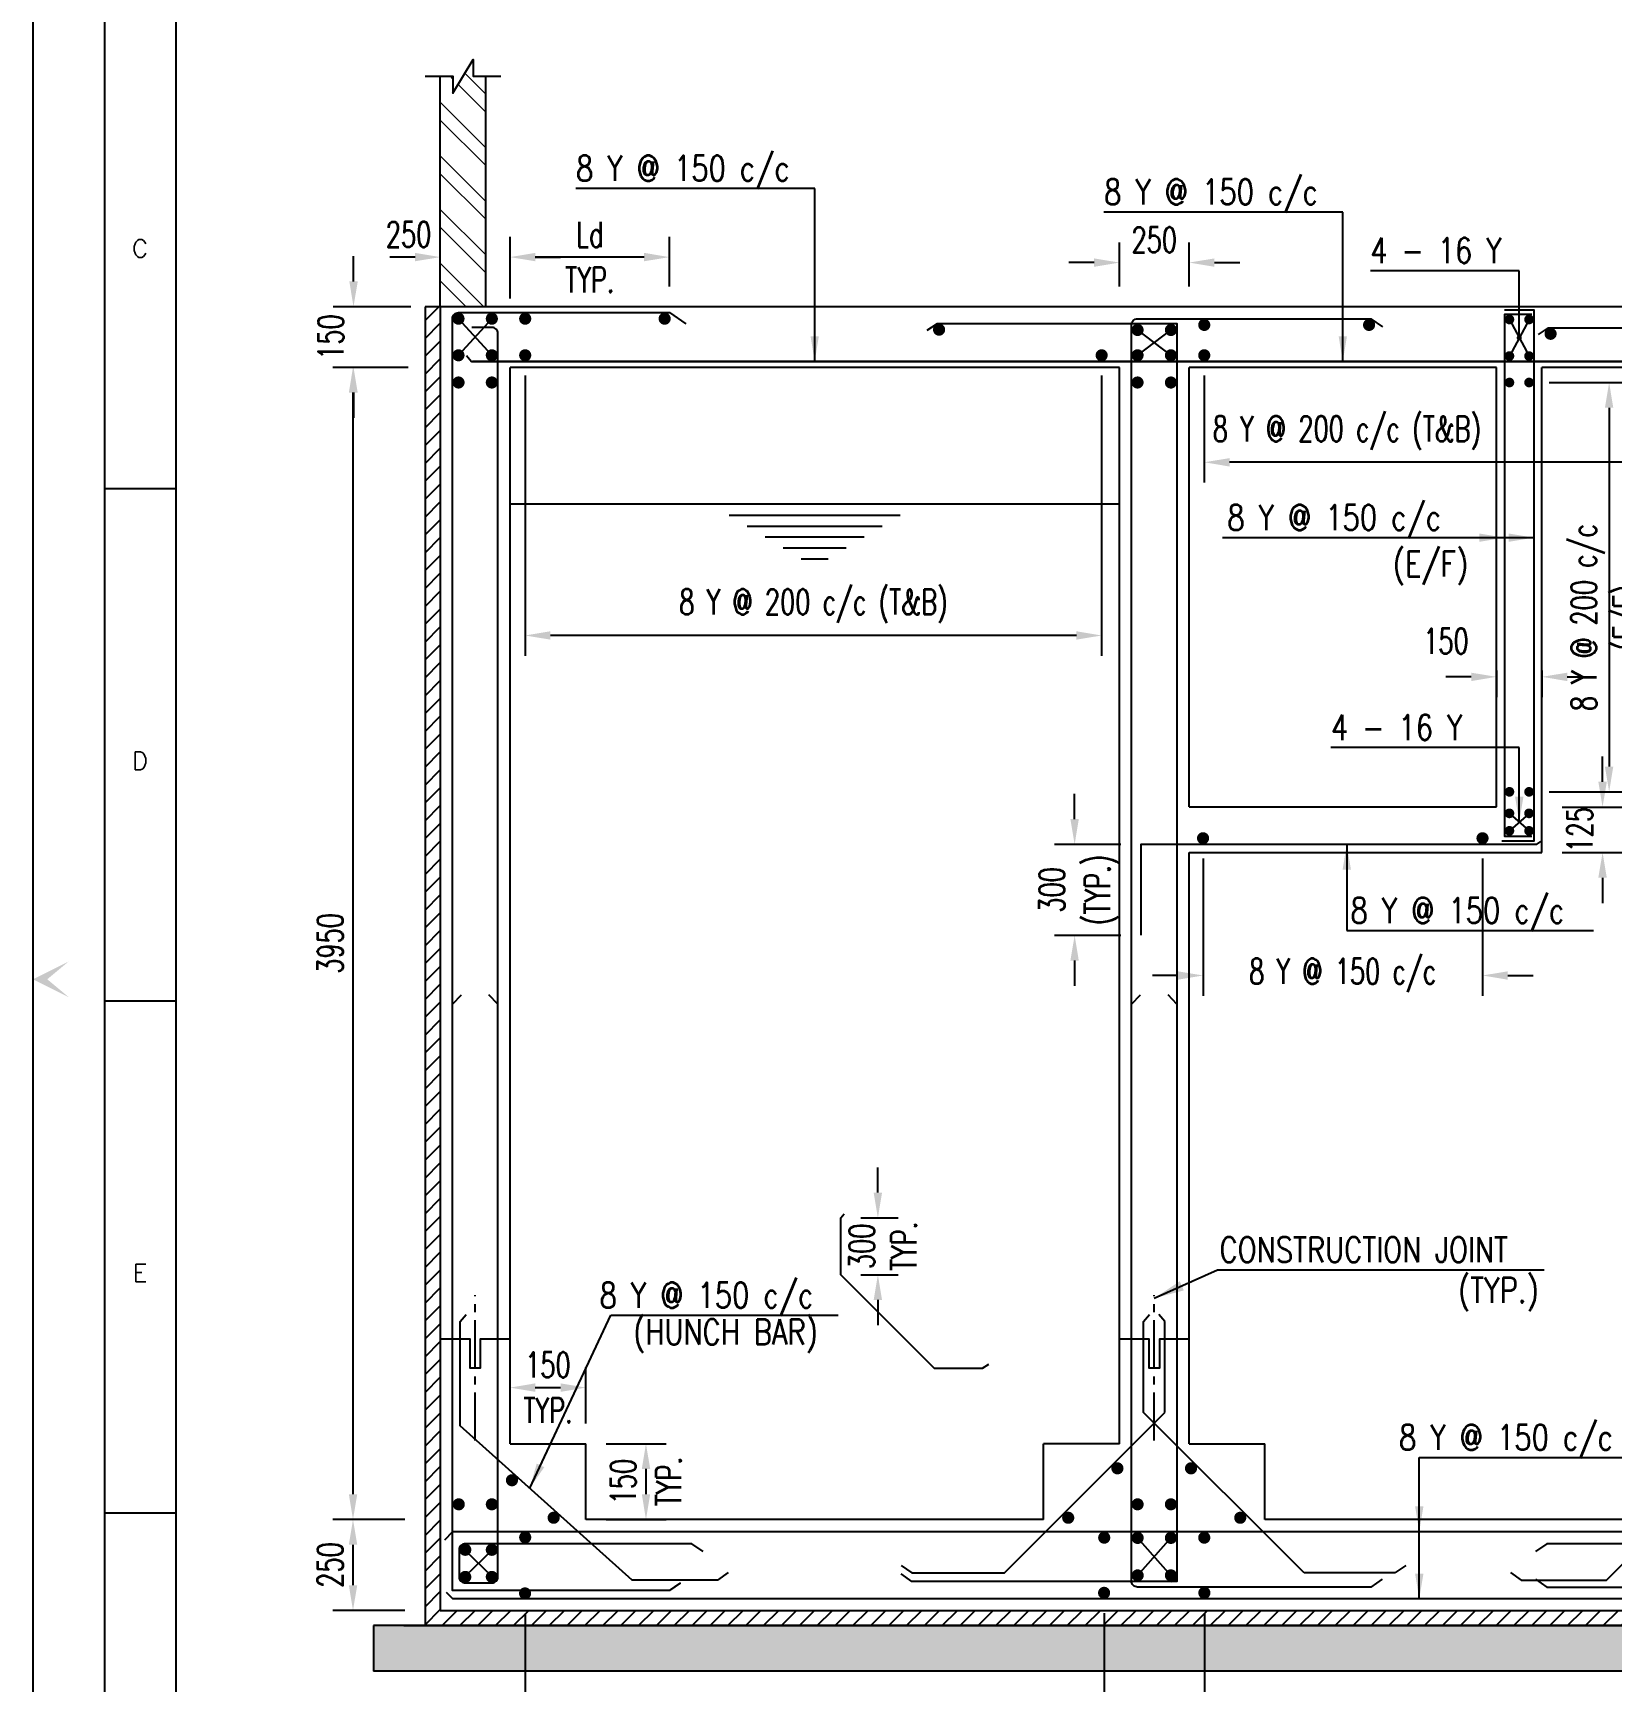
# Model space of a CAD drawing. Header units: inches. Extents: x 244185 to 956460, y -320530 to -238383.
# Drawn here: x 897053 to 912669, y -265925 to -249618 of the extents above; entities that cross this region are included whole.
import ezdxf
from ezdxf.enums import TextEntityAlignment as Align

# ---------------------------------------------------------------- set-up
doc = ezdxf.new("R2010")
doc.units = ezdxf.units.IN
doc.header["$MEASUREMENT"] = 0
doc.header["$PDMODE"] = 2
doc.linetypes.add('FP-01$0$CENTER2', pattern=[28.575, 19.05, -3.175, 3.175, -3.175])
for name, color, linetype in [('A-FURNITURE', 9, 'Continuous'), ('PNA', 8, 'Continuous'), ('R.C.C. PARDI', 4, 'Continuous'), ('S-BEAM', 4, 'Continuous'), ('S-BEAM OUTER', 4, 'Continuous'), ('S-BRECK LINE', 8, 'Continuous'), ('S-DIM-1', 5, 'Continuous'), ('S-LINE CUT', 8, 'Continuous'), ('S-REINFORCEMENT', 6, 'Continuous'), ('S-TEXT-1', 4, 'Continuous'), ('SLAB UG.', 4, 'Continuous')]:
    doc.layers.add(name, color=color, linetype=linetype)
doc.layers.add('hatch', color=8, linetype='Continuous', lineweight=0)
doc.styles.add('ROMANS', font='SIMPLEX.shx', dxfattribs={"width": 0.7})
doc.dimstyles.new('dim100', dxfattribs={"dimtxt": 250, "dimasz": 250, "dimexe": 200, "dimexo": 200, "dimgap": 100, "dimtad": 1, "dimdec": 0, "dimzin": 0, "dimdsep": 46, "dimtxsty": 'ROMANS', "dimcen": 0, "dimclrd": 5, "dimclre": 5, "dimclrt": 4, "dimadec": 0, "dimazin": 0, "dimtfac": 1, "dimtdec": 0, "dimtix": 1, "dimtofl": 0, "dimtmove": 2, "dimatfit": 3, "dimfxl": 0, "dimtolj": 1, "dimtzin": 0, "dimlwd": -1, "dimlwe": -1, "dimarcsym": 0})
doc.dimstyles.new('dim25', dxfattribs={"dimtxt": 250, "dimasz": 250, "dimexe": 200, "dimexo": 200, "dimgap": 100, "dimtad": 1, "dimdec": 0, "dimlfac": 0.25, "dimzin": 0, "dimdsep": 46, "dimtxsty": 'ROMANS', "dimcen": 0, "dimclrd": 5, "dimclre": 5, "dimclrt": 4, "dimadec": 0, "dimazin": 0, "dimtfac": 1, "dimtdec": 0, "dimtix": 1, "dimtofl": 0, "dimtmove": 2, "dimatfit": 3, "dimfxl": 0, "dimtolj": 1, "dimtzin": 0, "dimlwd": -1, "dimlwe": -1, "dimarcsym": 0})
doc.dimstyles.new('dim33.33', dxfattribs={"dimtxt": 250, "dimasz": 250, "dimexe": 200, "dimexo": 200, "dimgap": 100, "dimtad": 1, "dimdec": 0, "dimlfac": 0.333331, "dimzin": 0, "dimdsep": 46, "dimtxsty": 'ROMANS', "dimcen": 0, "dimclrd": 5, "dimclre": 5, "dimclrt": 4, "dimadec": 0, "dimazin": 0, "dimtfac": 1, "dimtdec": 0, "dimtix": 1, "dimtofl": 0, "dimtmove": 2, "dimatfit": 3, "dimfxl": 0, "dimtolj": 1, "dimtzin": 0, "dimlwd": -1, "dimlwe": -1, "dimarcsym": 0})

# ---------------------------------------------------------------- blocks, each defined once
blk = doc.blocks.new('FOLDER')
at = {"layer": 'PNA'}
for points in [[(-1250, 2500), (0, 0), (0, 1000)], [(1250, 2500), (0, 0), (0, 1000)]]:
    blk.add_solid(points, dxfattribs=at)
blk = doc.blocks.new('SHEET')
at = {"elevation": -8, "flags": 128}
blk.add_lwpolyline([(674017, -125881), (763101, -125881), (763101, -63214), (674017, -63214)], close=True, dxfattribs=at)
at = {"layer": 'PNA'}
for p, q in [((675076, -86820, -8), (676135, -86820, -8)), ((675076, -94421, -8), (676135, -94421, -8)), ((675076, -102021, -8), (676135, -102021, -8))]:
    blk.add_line(p, q, dxfattribs=at)
at = {"layer": 'PNA', "color": 1, "elevation": -8}
for points in [[(675076, -125351), (762572, -125351), (762572, -63743), (675076, -63743)], [(676135, -124822), (762042, -124822), (762042, -64273), (676135, -64273)]]:
    blk.add_lwpolyline(points, close=True, dxfattribs=at)
at = {"layer": 'PNA', "xscale": 0.2118545526379952, "yscale": 0.2118545526379952, "zscale": 0.2118545526379952, "rotation": 270}
blk.add_blockref('FOLDER', (674017, -94103, -8), dxfattribs=at)
at = {"layer": 'PNA', "style": 'ROMANS'}
for s, p in [('C', (675605, -83260, -8)), ('D', (675605, -90861, -8)), ('E', (675605, -98461, -8))]:
    blk.add_text(s, height=265, dxfattribs=at).set_placement(p, align=Align.MIDDLE)
blk = doc.blocks.new('*D174')
at = {"layer": 'Defpoints', "color": 0, "linetype": 'Continuous', "transparency": 16777216}
for p in [(901774, -251836), (903351, -252327), (901774, -252447, 1382)]:
    blk.add_point(p, dxfattribs=at)
at = {"layer": 'S-DIM-1', "color": 5, "linetype": 'Continuous', "transparency": 16777216}
for p, q in [((901774, -252247), (901774, -251636)), ((903351, -252127), (903351, -251636)), ((903101, -251836), (902024, -251836))]:
    blk.add_line(p, q, dxfattribs=at)
for points in [[(902024, -251794), (902024, -251877), (901774, -251836)], [(903101, -251794), (903101, -251877), (903351, -251836)]]:
    blk.add_solid(points, dxfattribs=at)
at = {"layer": 'S-DIM-1', "color": 4, "linetype": 'Continuous', "transparency": 16777216, "char_height": 250, "style": 'ROMANS'}
for s, insert, attachment_point in [('\\A1;Ld', (902563, -251736), 8), ('\\A1;TYP.', (902563, -251936), 2)]:
    blk.add_mtext(s, dxfattribs=dict(at, insert=insert, attachment_point=attachment_point))
blk = doc.blocks.new('*D175')
at = {"layer": 'Defpoints', "color": 0, "linetype": 'Continuous', "transparency": 16777216}
for p in [(900225, -252327), (900992, -252327), (900966, -252927)]:
    blk.add_point(p, dxfattribs=at)
at = {"layer": 'S-DIM-1', "color": 5, "linetype": 'Continuous', "transparency": 16777216}
for p, q in [((900225, -252077), (900225, -251827)), ((900792, -252327), (900025, -252327)), ((900766, -252927), (900025, -252927)), ((900225, -253177), (900225, -253427))]:
    blk.add_line(p, q, dxfattribs=at)
for points in [[(900184, -252077), (900267, -252077), (900225, -252327)], [(900184, -253177), (900267, -253177), (900225, -252927)]]:
    blk.add_solid(points, dxfattribs=at)
at = {"layer": 'S-DIM-1', "color": 4, "linetype": 'Continuous', "transparency": 16777216, "insert": (900000, -252627), "char_height": 250, "attachment_point": 5, "rotation": 90, "style": 'ROMANS'}
blk.add_mtext('\\A1;150', dxfattribs=at)
blk = doc.blocks.new('*D178')
at = {"layer": 'Defpoints', "color": 0, "transparency": 16777216}
for p in [(905046, -261343), (905414, -261343), (905046, -261905)]:
    blk.add_point(p, dxfattribs=at)
at = {"layer": 'S-DIM-1', "color": 5, "transparency": 16777216}
for p, q in [((905414, -261093), (905414, -260843)), ((905246, -261343), (905614, -261343)), ((905246, -261905), (905614, -261905)), ((905414, -262155), (905414, -262405))]:
    blk.add_line(p, q, dxfattribs=at)
for points in [[(905372, -261093), (905455, -261093), (905414, -261343)], [(905372, -262155), (905455, -262155), (905414, -261905)]]:
    blk.add_solid(points, dxfattribs=at)
at = {"layer": 'S-DIM-1', "color": 4, "transparency": 16777216, "insert": (905463, -261624), "char_height": 250, "attachment_point": 5, "rotation": 90, "style": 'ROMANS'}
blk.add_mtext('\\A1;300\\PTYP.', dxfattribs=at)
blk = doc.blocks.new('*D179')
at = {"layer": 'Defpoints', "color": 0, "transparency": 16777216}
for p in [(902524, -263022), (901774, -263577), (902524, -263577)]:
    blk.add_point(p, dxfattribs=at)
at = {"layer": 'S-DIM-1', "color": 5, "transparency": 16777216}
for p, q in [((901774, -263377), (901774, -262822)), ((902524, -263377), (902524, -262822)), ((902024, -263022), (902274, -263022))]:
    blk.add_line(p, q, dxfattribs=at)
for points in [[(902024, -262980), (902024, -263064), (901774, -263022)], [(902274, -262980), (902274, -263064), (902524, -263022)]]:
    blk.add_solid(points, dxfattribs=at)
at = {"layer": 'S-DIM-1', "color": 4, "transparency": 16777216, "char_height": 250, "style": 'ROMANS'}
for s, insert, attachment_point in [('\\A1;150', (902149, -262922), 8), ('\\A1;TYP.', (902149, -263122), 2)]:
    blk.add_mtext(s, dxfattribs=dict(at, insert=insert, attachment_point=attachment_point))
blk = doc.blocks.new('*D181')
at = {"layer": 'Defpoints', "color": 0, "transparency": 16777216}
for p in [(902524, -263577), (902524, -264327), (903119, -264327)]:
    blk.add_point(p, dxfattribs=at)
at = {"layer": 'S-DIM-1', "color": 5, "transparency": 16777216}
for p, q in [((902724, -263577), (903319, -263577)), ((903119, -263827), (903119, -264077)), ((902724, -264327), (903319, -264327))]:
    blk.add_line(p, q, dxfattribs=at)
for points in [[(903078, -263827), (903161, -263827), (903119, -263577)], [(903078, -264077), (903161, -264077), (903119, -264327)]]:
    blk.add_solid(points, dxfattribs=at)
at = {"layer": 'S-DIM-1', "color": 4, "transparency": 16777216, "char_height": 250, "rotation": 90, "style": 'ROMANS'}
for s, insert, attachment_point in [('\\A1;150', (903019, -263952), 8), ('\\A1;TYP.', (903219, -263952), 2)]:
    blk.add_mtext(s, dxfattribs=dict(at, insert=insert, attachment_point=attachment_point))
blk = doc.blocks.new('*D182')
at = {"layer": 'Defpoints', "color": 0, "transparency": 16777216}
for p in [(901084, -251836), (901084, -252327), (901774, -252327)]:
    blk.add_point(p, dxfattribs=at)
at = {"layer": 'S-DIM-1', "color": 5, "transparency": 16777216}
for p, q in [((901084, -252127), (901084, -251636)), ((901774, -252127), (901774, -251636)), ((900834, -251836), (900584, -251836)), ((902024, -251836), (902274, -251836))]:
    blk.add_line(p, q, dxfattribs=at)
for points in [[(900834, -251794), (900834, -251877), (901084, -251836)], [(902024, -251794), (902024, -251877), (901774, -251836)]]:
    blk.add_solid(points, dxfattribs=at)
at = {"layer": 'S-DIM-1', "color": 4, "transparency": 16777216, "insert": (900770, -251611), "char_height": 250, "attachment_point": 5, "style": 'ROMANS'}
blk.add_mtext('\\A1;250', dxfattribs=at)
blk = doc.blocks.new('*D185')
at = {"layer": 'Defpoints', "color": 0, "transparency": 16777216}
for p in [(901923, -265058, 691), (907652, -265053, 691), (901923, -266289)]:
    blk.add_point(p, dxfattribs=at)
at = {"layer": 'S-DIM-1', "color": 5, "transparency": 16777216}
for p, q in [((901923, -265258), (901923, -266489)), ((907652, -265253), (907652, -266489)), ((902173, -266289), (903192, -266289)), ((907402, -266289), (906383, -266289))]:
    blk.add_line(p, q, dxfattribs=at)
for points in [[(902173, -266247), (902173, -266330), (901923, -266289)], [(907402, -266247), (907402, -266330), (907652, -266289)]]:
    blk.add_solid(points, dxfattribs=at)
at = {"layer": 'S-DIM-1', "color": 4, "transparency": 16777216, "insert": (904788, -266289), "char_height": 250, "attachment_point": 5, "style": 'ROMANS'}
blk.add_mtext('\\A1;8 Y @ 150 c/c (T&B)', dxfattribs=at)
blk = doc.blocks.new('*D186')
at = {"layer": 'Defpoints', "color": 0, "linetype": 'Continuous', "transparency": 16777216}
for p in [(900934, -264327, 1382), (900220, -265227), (900934, -265227, 1382)]:
    blk.add_point(p, dxfattribs=at)
at = {"layer": 'S-DIM-1', "color": 5, "linetype": 'Continuous', "transparency": 16777216}
for p, q in [((900734, -264327), (900020, -264327)), ((900220, -264577), (900220, -264977)), ((900734, -265227), (900020, -265227))]:
    blk.add_line(p, q, dxfattribs=at)
for points in [[(900179, -264577), (900262, -264577), (900220, -264327)], [(900179, -264977), (900262, -264977), (900220, -265227)]]:
    blk.add_solid(points, dxfattribs=at)
at = {"layer": 'S-DIM-1', "color": 4, "linetype": 'Continuous', "transparency": 16777216, "insert": (899995, -264777), "char_height": 250, "attachment_point": 5, "rotation": 90, "style": 'ROMANS'}
blk.add_mtext('\\A1;250', dxfattribs=at)
blk = doc.blocks.new('*D188')
at = {"layer": 'Defpoints', "color": 0, "linetype": 'Continuous', "transparency": 16777216}
for p in [(901924, -252807, 691), (907628, -252807, 691), (901924, -255580)]:
    blk.add_point(p, dxfattribs=at)
at = {"layer": 'S-DIM-1', "color": 5, "linetype": 'Continuous', "transparency": 16777216}
for p, q in [((901924, -253007), (901924, -255780)), ((907628, -253007), (907628, -255780)), ((907378, -255580), (902174, -255580))]:
    blk.add_line(p, q, dxfattribs=at)
for points in [[(902174, -255538), (902174, -255621), (901924, -255580)], [(907378, -255538), (907378, -255621), (907628, -255580)]]:
    blk.add_solid(points, dxfattribs=at)
at = {"layer": 'S-DIM-1', "color": 4, "linetype": 'Continuous', "transparency": 16777216, "insert": (904776, -255289), "char_height": 250, "attachment_point": 5, "style": 'ROMANS'}
blk.add_mtext('\\A1;8 Y @ 200 c/c (T&B)', dxfattribs=at)
blk = doc.blocks.new('*D189')
at = {"layer": 'Defpoints', "color": 0, "linetype": 'Continuous', "transparency": 16777216}
for p in [(908494, -251890), (907804, -252327), (908494, -252327)]:
    blk.add_point(p, dxfattribs=at)
at = {"layer": 'S-DIM-1', "color": 5, "linetype": 'Continuous', "transparency": 16777216}
for p, q in [((907804, -252127), (907804, -251690)), ((908494, -252127), (908494, -251690)), ((907554, -251890), (907304, -251890)), ((908744, -251890), (908994, -251890))]:
    blk.add_line(p, q, dxfattribs=at)
for points in [[(907554, -251849), (907554, -251932), (907804, -251890)], [(908744, -251849), (908744, -251932), (908494, -251890)]]:
    blk.add_solid(points, dxfattribs=at)
at = {"layer": 'S-DIM-1', "color": 4, "linetype": 'Continuous', "transparency": 16777216, "insert": (908149, -251665), "char_height": 250, "attachment_point": 5, "style": 'ROMANS'}
blk.add_mtext('\\A1;250', dxfattribs=at)
blk = doc.blocks.new('*D190')
at = {"layer": 'Defpoints', "color": 0, "transparency": 16777216}
for p in [(908645, -265053, 691), (913684, -265053, 691), (908645, -266283)]:
    blk.add_point(p, dxfattribs=at)
at = {"layer": 'S-DIM-1', "color": 5, "transparency": 16777216}
for p, q in [((908645, -265253), (908645, -266483)), ((913684, -265253), (913684, -266483)), ((908895, -266283), (909568, -266283)), ((913434, -266283), (912760, -266283))]:
    blk.add_line(p, q, dxfattribs=at)
for points in [[(908895, -266242), (908895, -266325), (908645, -266283)], [(913434, -266242), (913434, -266325), (913684, -266283)]]:
    blk.add_solid(points, dxfattribs=at)
at = {"layer": 'S-DIM-1', "color": 4, "transparency": 16777216, "insert": (911164, -266283), "char_height": 250, "attachment_point": 5, "style": 'ROMANS'}
blk.add_mtext('\\A1;8 Y @ 150 c/c (T&B)', dxfattribs=at)
blk = doc.blocks.new('*D191')
at = {"layer": 'Defpoints', "color": 0, "linetype": 'Continuous', "transparency": 16777216}
for p in [(911985, -257277, 0), (911985, -257727, 0), (912585, -257727)]:
    blk.add_point(p, dxfattribs=at)
at = {"layer": 'S-DIM-1', "color": 5, "linetype": 'Continuous', "transparency": 16777216}
for p, q in [((912585, -257027), (912585, -256777)), ((912185, -257277), (912785, -257277)), ((912185, -257727), (912785, -257727)), ((912585, -257977), (912585, -258227))]:
    blk.add_line(p, q, dxfattribs=at)
for points in [[(912543, -257027), (912627, -257027), (912585, -257277)], [(912543, -257977), (912627, -257977), (912585, -257727)]]:
    blk.add_solid(points, dxfattribs=at)
at = {"layer": 'S-DIM-1', "color": 4, "linetype": 'Continuous', "transparency": 16777216, "insert": (912360, -257502), "char_height": 250, "attachment_point": 5, "rotation": 90, "style": 'ROMANS'}
blk.add_mtext('\\A1;125', dxfattribs=at)
blk = doc.blocks.new('*D192')
at = {"layer": 'Defpoints', "color": 0, "linetype": 'Continuous', "transparency": 16777216}
for p in [(911858, -253077, 1382), (911858, -257127, 1382), (912650, -257127)]:
    blk.add_point(p, dxfattribs=at)
at = {"layer": 'S-DIM-1', "color": 5, "linetype": 'Continuous', "transparency": 16777216}
for p, q in [((912058, -253077), (912850, -253077)), ((912650, -253327), (912650, -256877)), ((912058, -257127), (912850, -257127))]:
    blk.add_line(p, q, dxfattribs=at)
for points in [[(912608, -253327), (912691, -253327), (912650, -253077)], [(912608, -256877), (912691, -256877), (912650, -257127)]]:
    blk.add_solid(points, dxfattribs=at)
at = {"layer": 'S-DIM-1', "color": 4, "linetype": 'Continuous', "transparency": 16777216, "insert": (912650, -255402), "char_height": 250, "attachment_point": 5, "rotation": 90, "style": 'ROMANS'}
blk.add_mtext('\\A1;8 Y @ 200 c/c\\P(E/F)', dxfattribs=at)
blk = doc.blocks.new('*D193')
at = {"layer": 'Defpoints', "color": 0, "transparency": 16777216}
for p in [(908632, -257586, 0), (911397, -257586, 0), (911397, -258944)]:
    blk.add_point(p, dxfattribs=at)
at = {"layer": 'S-DIM-1', "color": 5, "transparency": 16777216}
for p, q in [((908632, -257786), (908632, -259144)), ((911397, -257786), (911397, -259144)), ((908382, -258944), (908132, -258944)), ((911647, -258944), (911897, -258944))]:
    blk.add_line(p, q, dxfattribs=at)
for points in [[(908382, -258903), (908382, -258986), (908632, -258944)], [(911647, -258903), (911647, -258986), (911397, -258944)]]:
    blk.add_solid(points, dxfattribs=at)
at = {"layer": 'S-DIM-1', "color": 4, "transparency": 16777216, "insert": (910014, -258944), "char_height": 250, "attachment_point": 5, "style": 'ROMANS'}
blk.add_mtext('\\A1;8 Y @ 150 c/c', dxfattribs=at)
blk = doc.blocks.new('*D194')
at = {"layer": 'Defpoints', "color": 0, "linetype": 'Continuous', "transparency": 16777216}
for p in [(908017, -257647, 0), (907361, -258547), (908017, -258547, 0)]:
    blk.add_point(p, dxfattribs=at)
at = {"layer": 'S-DIM-1', "color": 5, "linetype": 'Continuous', "transparency": 16777216}
for p, q in [((907361, -257397), (907361, -257147)), ((907817, -257647), (907161, -257647)), ((907817, -258547), (907161, -258547)), ((907361, -258797), (907361, -259047))]:
    blk.add_line(p, q, dxfattribs=at)
for points in [[(907319, -257397), (907402, -257397), (907361, -257647)], [(907319, -258797), (907402, -258797), (907361, -258547)]]:
    blk.add_solid(points, dxfattribs=at)
at = {"layer": 'S-DIM-1', "color": 4, "linetype": 'Continuous', "transparency": 16777216, "char_height": 250, "rotation": 90, "style": 'ROMANS'}
for s, insert, attachment_point in [('\\A1;(TYP.)', (907461, -258097), 2), ('\\A1;300', (907261, -258097), 8)]:
    blk.add_mtext(s, dxfattribs=dict(at, insert=insert, attachment_point=attachment_point))
blk = doc.blocks.new('*D195')
at = {"layer": 'A-FURNITURE', "color": 5, "transparency": 16777216}
for p, q in [((911285, -255989), (911035, -255989)), ((911535, -255925), (911535, -256189)), ((911985, -255925), (911985, -256189)), ((912235, -255989), (912485, -255989))]:
    blk.add_line(p, q, dxfattribs=at)
for points in [[(911285, -255948), (911285, -256031), (911535, -255989)], [(912235, -255948), (912235, -256031), (911985, -255989)]]:
    blk.add_solid(points, dxfattribs=at)
at = {"layer": 'Defpoints', "color": 0, "transparency": 16777216}
for p in [(911535, -255725, 0), (911985, -255725, 0), (911535, -255989)]:
    blk.add_point(p, dxfattribs=at)
at = {"layer": 'A-FURNITURE', "color": 4, "transparency": 16777216, "insert": (911035, -255635), "char_height": 250, "attachment_point": 5, "style": 'ROMANS'}
blk.add_mtext('\\A1;150', dxfattribs=at)
blk = doc.blocks.new('*D196')
at = {"layer": 'Defpoints', "color": 0, "linetype": 'Continuous', "transparency": 16777216}
for p in [(908644, -252807, 691), (913683, -252807, 691), (908644, -253866)]:
    blk.add_point(p, dxfattribs=at)
at = {"layer": 'S-DIM-1', "color": 5, "linetype": 'Continuous', "transparency": 16777216}
for p, q in [((908644, -253007), (908644, -254066)), ((913683, -253007), (913683, -254066)), ((913433, -253866), (908894, -253866))]:
    blk.add_line(p, q, dxfattribs=at)
for points in [[(908894, -253825), (908894, -253908), (908644, -253866)], [(913433, -253825), (913433, -253908), (913683, -253866)]]:
    blk.add_solid(points, dxfattribs=at)
at = {"layer": 'S-DIM-1', "color": 4, "linetype": 'Continuous', "transparency": 16777216, "insert": (910055, -253576), "char_height": 250, "attachment_point": 5, "style": 'ROMANS'}
blk.add_mtext('\\A1;8 Y @ 200 c/c (T&B)', dxfattribs=at)
blk = doc.blocks.new('*D197')
at = {"layer": 'Defpoints', "color": 0, "linetype": 'Continuous', "transparency": 16777216}
for p in [(900934, -252927, 0), (900220, -264327), (900934, -264327, 0)]:
    blk.add_point(p, dxfattribs=at)
at = {"layer": 'S-DIM-1', "color": 5, "linetype": 'Continuous', "transparency": 16777216}
for p, q in [((900734, -252927), (900020, -252927)), ((900220, -253177), (900220, -264077)), ((900734, -264327), (900020, -264327))]:
    blk.add_line(p, q, dxfattribs=at)
for points in [[(900179, -253177), (900262, -253177), (900220, -252927)], [(900179, -264077), (900262, -264077), (900220, -264327)]]:
    blk.add_solid(points, dxfattribs=at)
at = {"layer": 'S-DIM-1', "color": 4, "linetype": 'Continuous', "transparency": 16777216, "insert": (899995, -258627), "char_height": 250, "attachment_point": 5, "rotation": 90, "style": 'ROMANS'}
blk.add_mtext('\\A1;3950', dxfattribs=at)

msp = doc.modelspace()

# ---------------------------------------------------------------- hatches: boundary and pattern name
at = {"layer": 'hatch'}
h = msp.add_hatch(dxfattribs=at)
h.set_pattern_fill('ANSI32', color=256, scale=1000, style=0)
h.set_pattern_definition([(135, (1785915, -27275.8), (265.16504, 265.16504), []), (135, (1785738.2, -27275.8), (265.16504, 265.16504), [])])
h.paths.add_polyline_path([(901410.3, -250046.7), (901533.9, -250046.7), (901533.9, -252326.8), (901083.9, -252326.8), (901083.9, -250046.7), (901207.6, -250046.7), (901207.6, -250213), (901410.3, -249880.3)])
at = {"layer": 'hatch', "linetype": 'ByBlock', "lineweight": -2}
h = msp.add_hatch(dxfattribs=at)
h.set_pattern_fill('AR-CONC', color=256, scale=93.75, style=0)
h.set_pattern_definition([(130, (1919117, -11511.85), (-672.43142, -58.83013), [70.3125, -773.4375]), (185, (1919117, -11511.85), (130.07938, 705.18013), [56.25, -618.75]), (79.5486, (1919061, -11516.75), (-542.35255, 646.34957), [59.75643, -657.32073]), (133.8158, (1919117, -11324.35), (-1000.5385, -155.1741), [105.46875, -1160.15625]), (83.3644, (1919033.6, -11337.3), (-876.2463, 913.2355), [89.6346, -985.9809]), (188.8158, (1919117, -11324.4), (-876.2456, 913.2362), [84.375, -928.125]), (159, (1919023.27, -11371.2), (-559.60036, -377.4552), [70.3125, -773.4375]), (214, (1919023.3, -11371.2), (-228.10812, 679.82817), [56.25, -618.75]), (108.5486, (1918976.64, -11402.7), (-787.7087, 302.37234), [59.75643, -657.32073]), (142.5, (1919117.02, -11511.85), (-11.399864, 312.08799), [0, -611.25, 0, -628.125, 0, -621.09375]), (172.5, (1919117.02, -11511.85), (-246.62769, 369.76098), [0, -358.125, 0, -597.1875, 0, -236.71875]), (212.5, (1919326.08, -11511.85), (-500.458534, -21.14519), [0, -234.375, 0, -731.25, 0, -970.3125]), (222.5, (1919419.83, -11511.85), (-546.73703, 93.84842), [0, -304.6875, 0, -485.625, 0, -689.0625])])
h.paths.add_polyline_path([(900423.2, -265377.2), (900423.2, -265827.2), (921123.2, -265827.2), (921123.2, -265377.2)])
at = {"layer": 'S-BRECK LINE'}
h = msp.add_hatch(dxfattribs=at)
h.set_pattern_fill('ANSI31', color=256, scale=864, angle=135)
h.set_pattern_definition([(7e-15, (1051453.33, -218208.64), (2e-14, -108), [])])
h.paths.add_polyline_path([(904788.7, -254900.6), (903767.4, -254283.1), (905810.1, -254283.1)])
at = {"layer": 'SLAB UG.'}
h = msp.add_hatch(dxfattribs=at)
h.set_pattern_fill('ANSI31', color=8, scale=1000, style=0)
h.set_pattern_definition([(45, (-46770.95, -29199.22), (-88.388348, 88.388348), [])])
h.paths.add_polyline_path([(900933.9, -252326.8), (901083.9, -252326.8), (901083.9, -265227.2), (920463.7, -265227.2), (920462.6, -252926.8), (920612.6, -252926.8), (920612.6, -265377.2), (900933.9, -265377.2)])

# ---------------------------------------------------------------- linework, layer by layer
at = {"layer": 'R.C.C. PARDI', "ltscale": 3000, "elevation": 0}
for points in [[(901083.9, -262539.6), (901374.6, -262539.6), (901374.6, -262826.8), (901483.3, -262826.8), (901483.3, -262539.6), (901773.9, -262539.6)], [(907803.5, -262539.6), (908094.2, -262539.6), (908094.2, -262826.8), (908202.8, -262826.8), (908202.8, -262539.6), (908493.5, -262539.6)]]:
    msp.add_lwpolyline(points, dxfattribs=at)
at = {"layer": 'S-BEAM', "linetype": 'FP-01$0$CENTER2', "ltscale": 25}
for p, q in [((901428.9, -263545.8, 0), (901428.9, -262107.8, 0)), ((908148.5, -263545.8, 0), (908148.5, -262107.8, 0))]:
    msp.add_line(p, q, dxfattribs=at)
at = {"layer": 'S-BEAM OUTER'}
for p, q in [((901083.9, -252326.8, 0), (901083.9, -250046.7, 0)), ((901533.9, -252326.8, 0), (901533.9, -250046.7, 0)), ((901083.9, -252326.8, 0), (901083.9, -259226.8, 0)), ((924272.5, -252326.8, 0), (901083.9, -252326.8, 0)), ((907803.5, -252926.8, 0), (901773.9, -252926.8, 0)), ((901773.9, -263576.8, 0), (901773.9, -252926.8, 0)), ((907803.5, -263576.8, 0), (907803.5, -252926.8, 0)), ((911535.1, -252926.8, 0), (908493.5, -252926.8, 0)), ((908493.5, -257276.8, 0), (908493.5, -252926.8, 0)), ((911535.1, -257276.8, 0), (911535.1, -252926.8, 0)), ((913832.5, -252926.8, 0), (911985.1, -252926.8, 0)), ((911985.1, -257726.8, 0), (911985.1, -252926.8, 0)), ((908493.5, -257276.8, 0), (911535.1, -257276.8, 0)), ((908493.5, -263576.8, 0), (908493.5, -257726.8, 0)), ((908493.5, -257726.8, 0), (911985.1, -257726.8, 0)), ((901773.9, -263576.8, 0), (902523.9, -263576.8, 0)), ((902523.9, -264326.8, 0), (902523.9, -263576.8, 0)), ((907053.5, -264326.8, 0), (907053.5, -263576.8, 0)), ((907803.5, -263576.8, 0), (907053.5, -263576.8, 0)), ((908493.5, -263576.8, 0), (909243.5, -263576.8, 0)), ((909243.5, -264326.8, 0), (909243.5, -263576.8, 0)), ((907053.5, -264326.8, 0), (902523.9, -264326.8, 0)), ((913082.5, -264326.8, 0), (909243.5, -264326.8, 0))]:
    msp.add_line(p, q, dxfattribs=at)
at = {"layer": 'S-BEAM OUTER', "color": 5}
for p, q in [((911857.7, -252453.2, 0), (911663.2, -252815, 0)), ((911663.2, -252453.2, 0), (911857.7, -252815, 0)), ((911857.7, -257339.9, 0), (911663.2, -257512.7, 0)), ((911663.2, -257339.9, 0), (911857.7, -257512.7, 0))]:
    msp.add_line(p, q, dxfattribs=at)
for points, elevation in [([(911615.1, -252359.2), (911905.1, -252359.2), (911905.1, -257615.9), (911588.3, -257615.9)], 0), ([(911885.2, -252404), (911615.1, -252404), (911615.1, -257566.8), (911885.8, -257566.8)], 0), ([(905902.9, -252559.4), (906003.5, -252493.8), (908373.5, -252493.8), (908373.5, -264939.9), (905751.4, -264939.9), (905644.7, -264865.9)], 0), ([(911950.5, -252600.6), (912051.1, -252535), (915842.5, -252534.9), (915842.5, -264939.9)], 0), ([(901342.6, -252809.5), (901394.3, -252868.5), (915604.8, -252868.5)], -690.8), ([(914411, -252868.5), (901401.3, -252868.5)], 0), ([(911929.6, -257646.8), (908016.8, -257646.8), (908016.8, -258546.8)], 0)]:
    msp.add_lwpolyline(points, dxfattribs=dict(at, elevation=elevation))
at = {"layer": 'S-BEAM OUTER', "color": 5, "extrusion": (-0.547032, 0.837112, 0), "elevation": -714533.7}
msp.add_lwpolyline([(-622446.1, 0), (-622498.5, 0)], dxfattribs=at)
at = {"layer": 'S-BRECK LINE'}
msp.add_line((901773.9, -254276.8, 0), (907803.5, -254276.8, 0), dxfattribs=at)
at = {"layer": 'S-LINE CUT', "elevation": 0}
msp.add_lwpolyline([(900933.9, -250046.7), (901207.6, -250046.7), (901207.6, -250213), (901410.3, -249880.3), (901410.3, -250046.7), (901683.9, -250046.7)], dxfattribs=at)
at = {"layer": 'S-REINFORCEMENT', "color": 5, "linetype": 'Continuous'}
for p, q in [((901203.9, -259228.1, 0), (901292.5, -259136.8, 0)), ((901653.9, -259228.1, 0), (901565.3, -259136.8, 0)), ((907923.5, -259228.1, 0), (908012.1, -259136.8, 0)), ((908373.5, -259228.1, 0), (908284.9, -259136.8, 0)), ((908043.5, -262368.2, 0), (908102.7, -262298.1, 0)), ((908043.5, -263268.2, 0), (908043.5, -262368.2, 0)), ((908253.5, -262368.2, 0), (908194.3, -262298.1, 0)), ((908253.5, -263268.2, 0), (908253.5, -262368.2, 0)), ((906666, -264855.7, 0), (908253.5, -263268.2, 0)), ((909631, -264855.7, 0), (908043.5, -263268.2, 0)), ((905644.7, -264781.7, 0), (905751.4, -264855.7, 0)), ((910637.7, -264781.7, 0), (910531, -264855.7, 0)), ((905751.4, -264855.7, 0), (906666, -264855.7, 0)), ((910531, -264855.7, 0), (909631, -264855.7, 0))]:
    msp.add_line(p, q, dxfattribs=at)
at = {"layer": 'S-REINFORCEMENT', "color": 5, "linetype": 'Continuous', "elevation": 0}
for points in [[(903351.4, -265029.4), (903458.1, -264955.4), (903351.4, -265029.4), (901203.9, -265029.4), (901203.9, -252445.2, -0.4142136), (901263.9, -252385.2), (903351.4, -252385.2), (903512, -252496.5)], [(903685, -264643.8), (903573.9, -264566.8), (901331, -264566.8, 0.4142136), (901271, -264626.8), (901271, -264895.2, 0.4142136), (901331, -264955.2), (901593.9, -264955.2, 0.4142136), (901653.9, -264895.2), (901653.9, -252591.3, 0.4142136), (901593.9, -252531.3), (901396.1, -252531.3)], [(910404.5, -264918.6), (910293.5, -264995.6), (907983.5, -264995.6, -0.4142136), (907923.5, -264935.6), (907923.5, -252506.8, -0.4142136), (907983.5, -252446.8), (910293.5, -252446.8), (910408.7, -252526.7)], [(911921.5, -264918.6), (912032.5, -264995.6), (914342.5, -264995.6, 0.4142136), (914402.5, -264935.6), (914402.5, -252653.3, 0.4142136), (914342.5, -252593.3), (912932.5, -252593.3), (912854.6, -252647.3)]]:
    msp.add_lwpolyline(points, format="xyb", dxfattribs=at)
for points, const_width in [([(901233.9, -252445.2, 1), (901293.9, -252445.2, 1)], 60), ([(901563.9, -252445.2, 1), (901623.9, -252445.2, 1)], 60), ([(901893.9, -252445.2, -1), (901953.9, -252445.2, -1)], 60), ([(903273.9, -252445.2, -1), (903333.9, -252445.2, -1)], 60), ([(911687.2, -252453.2, 1), (911639.2, -252453.2, 1)], 48), ([(911881.7, -252453.2, 1), (911833.7, -252453.2, 1)], 48), ([(905989.5, -252553.9, -1), (906049.5, -252553.9, -1)], 60), ([(908013.5, -252557.1, -1), (907953.5, -252557.1, -1)], 60), ([(908283.5, -252557.1, 1), (908343.5, -252557.1, 1)], 60), ([(908673.5, -252506.8, 1), (908613.5, -252506.8, 1)], 60), ([(910304.5, -252507, -1), (910244.5, -252507, -1)], 60), ([(912100.6, -252594.9, -1), (912040.6, -252594.9, -1)], 60), ([(901233.9, -252807.4, 1), (901293.9, -252807.4, 1)], 60), ([(901563.9, -252807.4, 1), (901623.9, -252807.4, 1)], 60), ([(901893.9, -252807.4, -1), (901953.9, -252807.4, -1)], 60), ([(907658.1, -252807.4, 1), (907598.1, -252807.4, 1)], 60), ([(908013.5, -252807.4, -1), (907953.5, -252807.4, -1)], 60), ([(908283.5, -252807.4, 1), (908343.5, -252807.4, 1)], 60), ([(908613.5, -252807.4, -1), (908673.5, -252807.4, -1)], 60), ([(911687.2, -252815, 1), (911639.2, -252815, 1)], 48), ([(911881.7, -252815, 1), (911833.7, -252815, 1)], 48), ([(901294.4, -253076.8, -1), (901234.4, -253076.8, -1)], 60), ([(901563.9, -253076.8, 1), (901623.9, -253076.8, 1)], 60), ([(908013.5, -253076.8, -1), (907953.5, -253076.8, -1)], 60), ([(908343.5, -253076.8, -1), (908283.5, -253076.8, -1)], 60), ([(911687.2, -253076.8, 1), (911639.2, -253076.8, 1)], 48), ([(911881.7, -253076.8, 1), (911833.7, -253076.8, 1)], 48), ([(911687.2, -257126.8, 1), (911639.2, -257126.8, 1)], 48), ([(911881.7, -257126.8, 1), (911833.7, -257126.8, 1)], 48), ([(911687.2, -257339.9, 1), (911639.2, -257339.9, 1)], 48), ([(911881.7, -257339.9, 1), (911833.7, -257339.9, 1)], 48), ([(911687.2, -257512.7, 1), (911639.2, -257512.7, 1)], 48), ([(911881.7, -257512.7, 1), (911833.7, -257512.7, 1)], 48), ([(908661.6, -257586.2, 1), (908601.6, -257586.2, 1)], 60), ([(911367, -257586.2, -1), (911427, -257586.2, -1)], 60), ([(907763.3, -263842, 1), (907805.7, -263799.6, 1)], 60), ([(908533.7, -263842, -1), (908491.3, -263799.6, -1)], 60), ([(901814.1, -263959.8, -1), (901771.7, -263917.4, -1)], 60), ([(901236.7, -264176.8, 1), (901296.7, -264176.8, 1)], 60), ([(901623.9, -264176.8, -1), (901563.9, -264176.8, -1)], 60), ([(907953.8, -264176.8, 1), (908013.8, -264176.8, 1)], 60), ([(908343.5, -264176.8, -1), (908283.5, -264176.8, -1)], 60), ([(902184.4, -264288.7, 1), (902226.8, -264331.2, 1)], 60), ([(907318.5, -264288.7, -1), (907276.1, -264331.2, -1)], 60), ([(908978.5, -264288.7, 1), (909020.9, -264331.2, 1)], 60), ([(901893.9, -264503.8, 1), (901953.9, -264503.8, 1)], 60), ([(907623.5, -264506.9, -1), (907683.5, -264506.9, -1)], 60), ([(907954.5, -264509.1, 1), (908014.5, -264509.1, 1)], 60), ([(908283.5, -264509.1, 1), (908343.5, -264509.1, 1)], 60), ([(908673.5, -264506.9, 1), (908613.5, -264506.9, 1)], 60), ([(901301, -264626.8, 1), (901361, -264626.8, 1)], 60), ([(901623.9, -264626.8, -1), (901563.9, -264626.8, -1)], 60), ([(908014.5, -264879.9, -1), (907954.5, -264879.9, -1)], 60), ([(908283.5, -264879.9, 1), (908343.5, -264879.9, 1)], 60), ([(901301, -264895.2, 1), (901361, -264895.2, 1)], 60), ([(901563.9, -264895.2, 1), (901623.9, -264895.2, 1)], 60), ([(907622.4, -265052.9, -1), (907682.4, -265052.9, -1)], 60), ([(908674.6, -265052.9, 1), (908614.6, -265052.9, 1)], 60), ([(901892.8, -265058.2, 1), (901952.8, -265058.2, 1)], 60)]:
    msp.add_lwpolyline(points, format="xyb", close=True, dxfattribs=dict(at, const_width=const_width))
at = {"layer": 'S-REINFORCEMENT', "color": 5, "linetype": 'Continuous'}
for points, elevation in [([(901593.9, -252445.2), (901263.9, -252807.4)], 0), ([(901593.9, -252807.4), (901263.9, -252445.2)], 0), ([(908313.5, -252555.4), (907983.5, -252807.4)], 0), ([(908313.5, -252807.4), (907983.5, -252557.1)], 0), ([(906507.3, -262792.1), (906447.5, -262833.5), (905974.9, -262833.5), (905046.3, -261905), (905046.3, -261343.3), (905079.5, -261304.1)], -690.8), ([(903932.7, -264852.4), (903826, -264926.4), (902982.1, -264926.4), (901280, -263400.3), (901280, -262368.2), (901339.2, -262298.1)], 0), ([(911673.7, -264852.4), (911780.4, -264926.4), (912624.4, -264926.4), (914282.5, -263268.2), (914282.5, -262368.2), (914223.3, -262298.1)], 0), ([(901209, -264446.8), (920348.8, -264446.8)], 0), ([(901593.9, -264634.5), (901331, -264887.5)], 0), ([(901331, -264634.5), (901593.9, -264887.5)], 0), ([(908313.5, -264509.1), (907984.5, -264879.9)], 0), ([(908313.5, -264879.9), (907984.5, -264509.1)], 0), ([(914306.8, -264566.5), (912032.5, -264566.5), (911921.5, -264643.5)], 0), ([(920244.3, -265112.9), (901209, -265112.9)], 0)]:
    msp.add_lwpolyline(points, dxfattribs=dict(at, elevation=elevation))
at = {"layer": 'S-REINFORCEMENT', "color": 5, "linetype": 'Continuous', "extrusion": (0.707668, -0.706545, 0), "elevation": 824600.5}
msp.add_lwpolyline([(449490.4, -1381.6), (449604.1, 0)], dxfattribs=at)
at = {"layer": 'S-REINFORCEMENT', "color": 5, "linetype": 'Continuous', "extrusion": (-0.707668, -0.706545, 0), "elevation": -450442.7}
msp.add_lwpolyline([(824260.9, -1162.9), (824356.7, 0)], dxfattribs=at)
at = {"layer": 'S-REINFORCEMENT', "color": 5, "linetype": 'Continuous'}
for centre, radius, start, end in [((908343, -252573.1, 0), 34.4, 27.72027, 149.12722), ((908313.5, -264879.9, 0), 60, 270, 0)]:
    msp.add_arc(centre, radius, start, end, dxfattribs=at)
at = {"layer": 'SLAB UG.', "color": 8}
for p, q in [((901083.9, -252326.8, 0), (900933.9, -252326.8, 0)), ((900933.9, -252326.8, 0), (900933.9, -265377.2, 0)), ((901083.9, -252326.8, 0), (900991.5, -252326.8, 0)), ((901083.9, -252326.8, 0), (901083.9, -265227.2, -1381.6)), ((901083.9, -265227.2, -1381.6), (920463.7, -265227.2, -14.7)), ((900423.2, -265377.2, 0), (900423.2, -265827.2, 0)), ((921123.2, -265377.2, 0), (900423.2, -265377.2, 0)), ((900723.9, -265377.2, 0), (920672.5, -265377.2, 0)), ((921123.2, -265827.2, 0), (900423.2, -265827.2, 0))]:
    msp.add_line(p, q, dxfattribs=at)

# ---------------------------------------------------------------- block references
at = {"xscale": 0.6668537067016587, "yscale": 0.6668537067016587, "zscale": 0.6668537067016587}
msp.add_blockref('SHEET', (447582.8, -196228.6, 5), dxfattribs=at)

# ---------------------------------------------------------------- texts
at = {"layer": 'S-TEXT-1', "linetype": 'Continuous', "lineweight": 0, "style": 'ROMANS', "width": 0.8}
for s, p in [('8 Y @ 150 c/c', (902426.8, -251081.7, 0)), ('8 Y @ 150 c/c', (907652.4, -251315.7, -690.8)), ('4 - 16 Y', (910284.7, -251895.1, 0)), ('8 Y @ 150 c/c', (908871.7, -254537, -690.8)), ('(E/F)', (910509.8, -254995.5, -690.8)), ('4 - 16 Y', (909896.4, -256614.5, -690.8)), ('8 Y @ 150 c/c', (910090.6, -258425.4, 0)), ('8 Y @ 150 c/c', (910571.1, -263639, 345.4))]:
    msp.add_text(s, height=250, dxfattribs=at).set_placement(p)
for s, p in [('CONSTRUCTION JOINT', (908793.7, -261656.9, -1086)), ('(TYP.)', (911155.6, -262056.9, -1086)), ('8 Y @ 150 c/c', (902660, -262106.8, 98.6)), ('(HUNCH BAR)', (902993.3, -262471.1, 98.6))]:
    msp.add_text(s, height=250, dxfattribs=at).set_placement(p, align=Align.MIDDLE_LEFT)

# ---------------------------------------------------------------- dimensions: what is measured, and where the dimension line sits
at = {"layer": 'A-FURNITURE', "color": 6}
dim = msp.add_linear_dim(base=(911535.1, -255989.3, 0), p1=(911985.1, -255724.8, 0), p2=(911535.1, -255724.8, 0), angle=180, dimstyle='dim33.33', override={"dimtmove": 1}, dxfattribs=at)
dim.commit()
dim.dimension.update_dxf_attribs({"geometry": '*D195', "text_midpoint": (911035.1, -255859.5, 0), "dimtype": 161})
at = {"layer": 'S-DIM-1'}
for base, p1, p2, angle, text, dimstyle, picture, middle, dimtype in [((901083.9, -251835.6, 0), (901773.9, -252326.8, 0), (901083.9, -252326.8, 0), 180, '250', 'dim33.33', '*D182', (900770.1, -251610.6, 0), 160), ((905413.8, -261343.3, -690.8), (905046.3, -261905, -690.8), (905046.3, -261343.3, -690.8), 90, '300\\XTYP.', 'dim33.33', '*D178', (905462.5, -261624.1, -690.8), 161), ((901922.8, -266288.6, -690.8), (907652.4, -265052.9, 0), (901922.8, -265058.2, 0), 180, '8 Y @ 150 c/c (T&B)', 'dim100', '*D185', (904787.6, -266288.6, -690.8), 160), ((908644.6, -266283.4, -690.8), (913683.7, -265052.9, 0), (908644.6, -265052.9, 0), 180, '8 Y @ 150 c/c (T&B)', 'dim100', '*D190', (911164.2, -266283.4, -690.8), 160)]:
    dim = msp.add_linear_dim(base=base, p1=p1, p2=p2, angle=angle, text=text, dimstyle=dimstyle, dxfattribs=at)
    dim.commit()
    dim.dimension.update_dxf_attribs({"geometry": picture, "text_midpoint": middle, "dimtype": dimtype})
at = {"layer": 'S-DIM-1', "linetype": 'Continuous'}
for base, p1, p2, angle, text, picture, middle in [((901773.9, -251835.6, 0), (903351.4, -252326.8, 0), (901773.9, -252446.8, 1381.6), 180, 'Ld\\XTYP.', '*D174', (902562.7, -251835.6, 0)), ((900225.5, -252326.8, 0), (900966.2, -252926.8, 0), (900991.5, -252326.8, 0), 90, '150', '*D175', (900000.5, -252626.8, 0)), ((900220.2, -264326.8, 0), (900933.9, -252926.8, 0), (900933.9, -264326.8, 0), 90, '3950', '*D197', (899995.2, -258626.8, 0)), ((901923.9, -255579.5, -690.8), (907628.1, -252807.4, 0), (901923.9, -252807.4, 0), 180, '8 Y @ 200 c/c (T&B)', '*D188', (904776, -255289.1, -690.8)), ((912585.1, -257726.8, 0), (911985.1, -257276.8, 0), (911985.1, -257726.8, 0), 90, '125', '*D191', (912360.1, -257501.8, 0)), ((907360.7, -258546.8, 0), (908016.8, -257646.8, 0), (908016.8, -258546.8, 0), 90, '<>\\X(TYP.)', '*D194', (907360.7, -258096.8, 0)), ((900220.2, -265226.8, -1381.6), (900933.9, -264326.8, 0), (900933.9, -265226.8, 0), 90, '250', '*D186', (899995.2, -264776.8, -1381.6))]:
    dim = msp.add_linear_dim(base=base, p1=p1, p2=p2, angle=angle, text=text, dimstyle='dim33.33', dxfattribs=at)
    dim.commit()
    dim.dimension.update_dxf_attribs({"geometry": picture, "text_midpoint": middle})
dim = msp.add_aligned_dim(p1=(907803.5, -252326.8, 0), p2=(908493.5, -252326.8, 0), distance=436.4, text='250', dimstyle='dim33.33', dxfattribs=at)
dim.commit()
dim.dimension.update_dxf_attribs({"geometry": '*D189', "text_midpoint": (908148.5, -251665.4, 0)})
dim = msp.add_linear_dim(base=(908643.5, -253866.2, -690.8), p1=(913682.5, -252807.4, 0), p2=(908643.5, -252807.4, 0), angle=180, text='8 Y @ 200 c/c (T&B)', dimstyle='dim33.33', dxfattribs=at)
dim.commit()
dim.dimension.update_dxf_attribs({"geometry": '*D196', "text_midpoint": (910055, -253575.7, -690.8), "dimtype": 160})
dim = msp.add_linear_dim(base=(912649.8, -257126.8, -1381.6), p1=(911857.7, -253076.8, 0), p2=(911857.7, -257126.8, 0), angle=90, text='8 Y @ 200 c/c\\X(E/F)', dimstyle='dim33.33', override={"dimtmove": 1}, dxfattribs=at)
dim.commit()
dim.dimension.update_dxf_attribs({"geometry": '*D192', "text_midpoint": (912649.8, -255401.8, -1381.6), "dimtype": 160})
at = {"layer": 'S-DIM-1'}
dim = msp.add_linear_dim(base=(911397, -258944.4, 0), p1=(908631.6, -257586.2, 0), p2=(911397, -257586.2, 0), text='8 Y @ 150 c/c', dimstyle='dim100', dxfattribs=at)
dim.commit()
dim.dimension.update_dxf_attribs({"geometry": '*D193', "text_midpoint": (910014.3, -258944.4, 0), "dimtype": 160})
for p1, p2, distance, picture, middle in [((901773.9, -263576.8, 0), (902523.9, -263576.8, 0), 554.7, '*D179', (902148.9, -263022.1, 0)), ((902523.9, -263576.8, 0), (902523.9, -264326.8, 0), 595.4, '*D181', (903119.3, -263951.8, 0))]:
    dim = msp.add_aligned_dim(p1=p1, p2=p2, distance=distance, text='150\\XTYP.', dimstyle='dim33.33', dxfattribs=at)
    dim.commit()
    dim.dimension.update_dxf_attribs({"geometry": picture, "text_midpoint": middle})

# ---------------------------------------------------------------- leaders
at = {"layer": 'A-FURNITURE', "color": 6}
msp.add_leader([(911760.4, -257426.3, 0), (911760.4, -256689.5, 0), (909895.3, -256689.5, 0)], dimstyle='dim33.33', override={"dimgap": 100, "dimtad": 0}, dxfattribs=at)
at = {"layer": 'S-DIM-1', "color": 5}
for points, override in [([(904788.7, -252868.5, 0), (904788.7, -251156.7, 0), (902426.2, -251156.7, 0)], {"dimtad": 0}), ([(910014.3, -252868.5, 0), (910014.3, -251390.7, 0), (907648.3, -251390.7, 0)], {"dimtad": 0}), ([(911760.4, -252634.1, 0), (911760.4, -251970.1, 0), (910287.5, -251970.1, 0)], {"dimasz": 50, "dimtad": 0, "dimldrblk": 'Dot'}), ([(911615.1, -254612, 0), (908822.9, -254612, 0)], {"dimtad": 0}), ([(911905.1, -254612, 0), (909977.7, -254612, 0)], {"dimtad": 0}), ([(910053.7, -257646.8, 0), (910053.7, -258500.4, 0), (912494.6, -258500.4, 0)], {"dimtad": 0}), ([(910771.1, -265112.9, 345.4), (910771.1, -263714, 345.4), (912935.6, -263714, 345.4)], {"dimtad": 0}), ([(910771.1, -264446.8, 345.4), (910771.1, -263714, 345.4)], {"dimtad": 0})]:
    msp.add_leader(points, dimstyle='dim100', override=override, dxfattribs=at)
at = {"layer": 'S-DIM-1'}
msp.add_leader([(908147.8, -262137.7, 0), (908774.9, -261856.9, 0), (912008.5, -261856.9, 0)], dimstyle='dim25', override={"dimtxt": 300, "dimasz": 300}, dxfattribs=at)
at = {"layer": 'S-DIM-1', "color": 6}
msp.add_leader([(901969, -264018.1, 0), (902772.6, -262306.8, 0), (905021.9, -262306.8, 0)], dimstyle='dim33.33', override={"dimgap": 100, "dimtad": 0}, dxfattribs=at)

doc.saveas('drawing.dxf')
